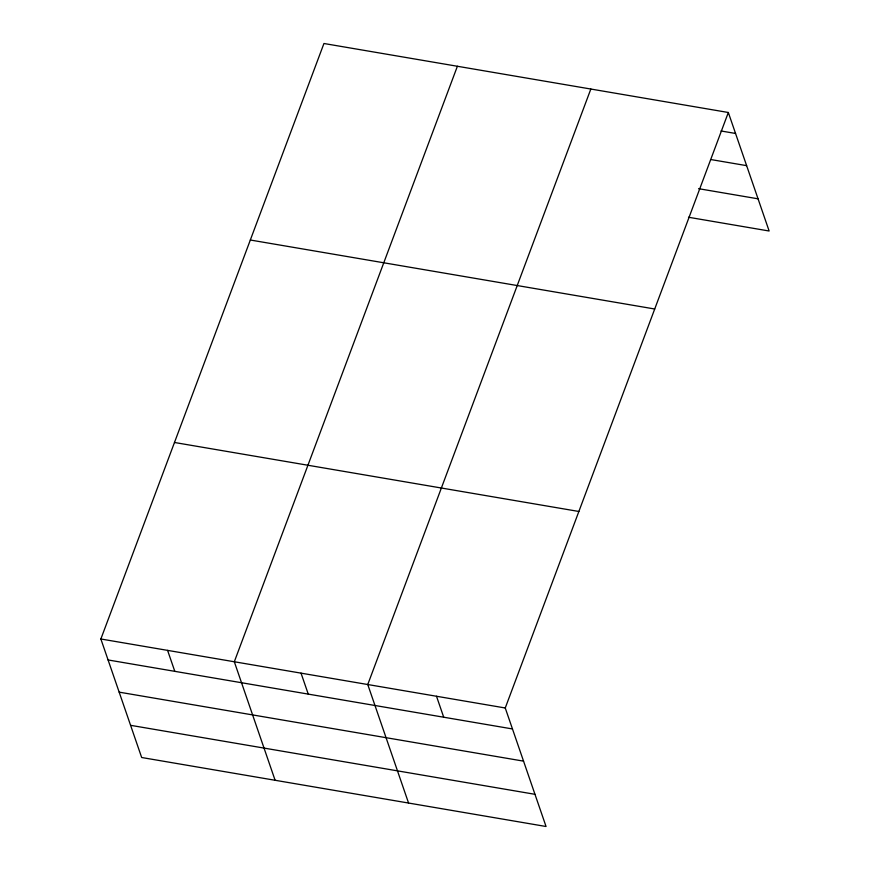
<?xml version="1.0" encoding="UTF-8"?>
<svg xmlns="http://www.w3.org/2000/svg" width="870" height="870" viewBox="0 0 870 870"><rect width="100%" height="100%" fill="white"/><g stroke="black" fill="none" stroke-linecap="round" stroke-linejoin="round"><path stroke-width="1.3" d="M728.331 112.491L505.252 707.984L546.055 826.5L141.669 757.509L100.866 638.993L323.944 43.5L728.331 112.491L769.134 231.007L688.496 217.25M457.392 66.261L234.313 661.765L275.116 780.281M590.839 89.034L367.76 684.527L408.563 803.043M721.002 130.978L735.541 133.458M710.931 159.558L746.634 165.648M698.556 188.67L758.053 198.817M250.321 240.011L654.708 309.002M174.478 442.482L578.865 511.473M100.866 638.993L505.252 707.984M108.087 659.96L512.473 728.951M119.168 692.15L523.555 761.141M130.587 725.319L534.974 794.31M436.501 696.25L443.722 717.228M301.031 673.141L308.252 694.108M167.584 650.379L174.805 671.346"/></g></svg>
